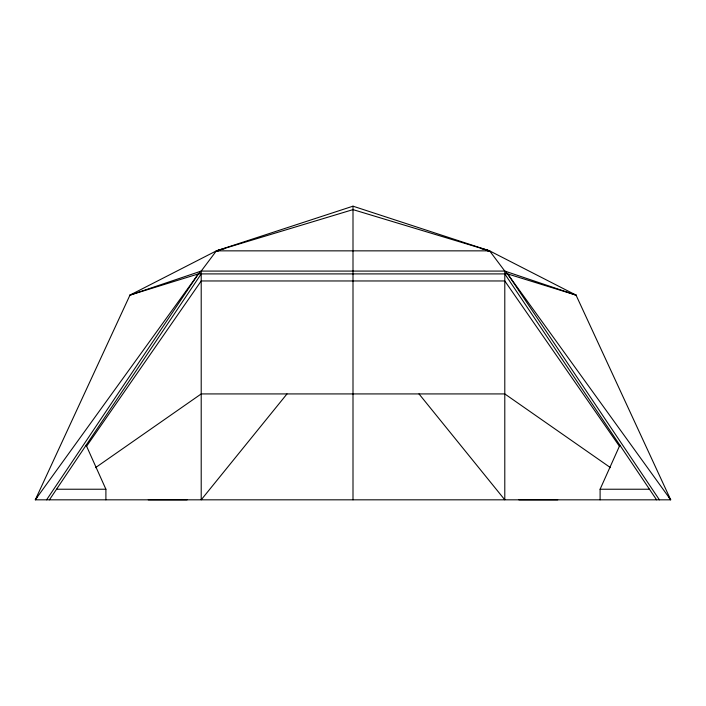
<?xml version="1.0" encoding="UTF-8"?>
<svg xmlns="http://www.w3.org/2000/svg" width="706" height="706" viewBox="0 0 706 706"><rect width="100%" height="100%" fill="white"/><g stroke="black" fill="none" stroke-linecap="round" stroke-linejoin="round"><path stroke-width="1.06" d="M600.1 499.822L600.1 489.232L619.877 445.186M134.043 293.59L129.966 295.108L35.3 499.822L670.7 499.822L576.034 295.108L489.602 250.851L353 206.178L216.398 250.851L129.966 295.108L198.386 273.902L507.614 273.902L576.034 295.108L571.957 293.59M46.596 499.822L198.386 273.902L201.21 271.078L216.398 250.851L353 209.62L489.602 250.851L504.79 271.078L507.614 273.902L670.7 499.822L668.785 497.156M49.42 499.822L201.21 273.902M86.423 446.466L201.21 280.962L504.79 280.962L619.577 446.466M37.215 497.156L35.3 499.822L198.386 273.902M286.998 393.922L201.21 499.813L201.21 271.078L504.79 271.078L576.034 295.108M95.495 467.672L201.21 393.922L504.79 393.922L610.505 467.672M129.966 295.108L201.21 271.078M218.578 250.992L216.398 250.851L224.87 248.583M487.422 250.992L489.602 250.851L481.13 248.583M216.398 250.851L489.602 250.851M56.533 489.232L105.9 489.232L105.9 499.822M600.1 489.232L649.467 489.232M148.26 499.822L187.09 499.822M518.91 499.822L557.74 499.822M419.002 393.922L504.79 499.813L504.79 271.078M507.614 273.902L659.404 499.822M504.79 273.902L656.58 499.822M86.123 445.186L105.9 489.232M353 206.178L353 499.813"/></g></svg>
